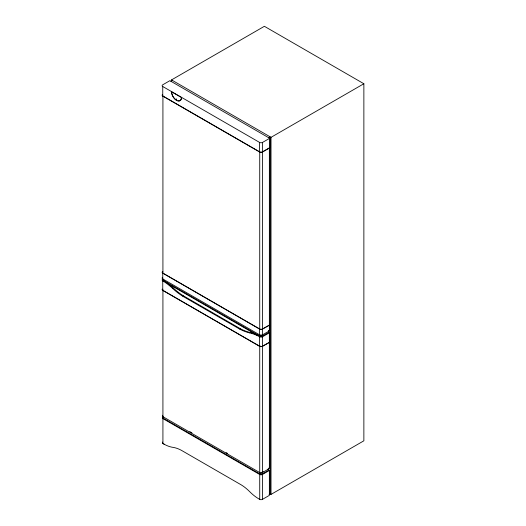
<?xml version="1.0" encoding="UTF-8"?>
<svg xmlns="http://www.w3.org/2000/svg" width="526" height="526" viewBox="0 0 526 526"><rect width="100%" height="100%" fill="white"/><g stroke="black" fill="none" stroke-linecap="round" stroke-linejoin="round"><path stroke-width="0.79" d="M162.758 279.115A2.13 1.23 0 0 0 162.758 280.845A55.289 31.922 60 0 1 172.778 288.55A55.289 31.922 60 0 0 182.805 296.256L239.514 328.993A55.289 31.922 60 0 0 249.534 332.866A55.289 31.922 60 0 1 259.561 336.739L260.206 336.344L260.206 335.069M171.529 81.55L171.529 79.906L264.381 26.3L363.867 83.739L363.867 440.801L271.015 494.407L270.186 493.934L269.082 494.572M170.871 81.247L172.357 80.386M177.893 100.808A7.035 4.063 60 0 0 181.582 97.389L181.417 97.488A7.035 4.063 60 0 1 176.44 100.354A7.035 4.063 60 0 1 171.469 91.741L171.634 91.642M268.694 137.727L270.186 136.865L270.186 493.934M171.529 79.906L271.015 137.345L363.867 83.739M269.687 138.299L169.872 80.675L162.751 84.785A2.13 1.23 0 0 0 162.758 86.52L259.561 142.408A2.13 1.23 0 0 0 262.566 142.408L269.687 138.299L269.687 147.872L262.566 151.981A2.13 1.23 0 0 1 259.568 151.981L162.751 96.094A2.13 1.23 0 0 1 162.297 94.752M162.297 277.596A2.13 1.23 0 0 0 162.758 278.931L259.561 334.825A2.13 1.23 0 0 0 262.566 334.825L269.522 330.808L269.522 325.068L262.408 328.98A1.9 1.098 0 0 1 259.726 328.98L162.922 273.099L162.922 96.002L259.726 151.882A1.9 1.098 0 0 0 262.408 151.882L269.358 147.872L269.358 330.716M163.422 290.043L162.751 290.418L162.751 280.845L163.422 280.47L260.337 336.41A1.197 0.69 0 0 0 261.79 336.41L268.858 332.34L269.522 332.728L269.522 342.301L262.566 346.312A2.13 1.23 0 0 1 259.568 346.312L162.751 290.418A2.13 1.23 0 0 1 162.297 289.083M172.778 288.55L173.442 288.169A55.289 31.922 60 0 0 183.469 295.868L240.172 328.612A55.289 31.922 60 0 0 250.198 332.485A55.289 31.922 60 0 1 259.377 335.91L260.206 336.344M182.805 296.256L183.469 295.868M239.514 328.993L240.172 328.612M249.534 332.866L250.198 332.485M162.758 271.455A2.13 1.23 0 0 0 162.758 273.191L259.561 329.079A2.13 1.23 0 0 0 262.566 329.079L269.522 325.068M260.219 345.924L259.561 346.312L259.561 336.739L260.219 336.351M259.568 336.739A2.13 1.23 0 0 0 262.566 336.739L269.522 332.728M262.224 346.305A1.9 1.098 0 0 0 262.408 346.213L269.522 342.301M261.928 472.276L263.217 471.533M162.764 415.244A1.9 1.098 0 0 0 162.922 416.691L259.726 472.578A1.9 1.098 0 0 0 262.408 472.578L269.358 468.561L269.358 332.629M163.323 417.407A1.197 0.69 0 0 0 163.323 418.249L260.337 474.261A1.197 0.69 0 0 0 261.79 474.261L268.359 470.481L268.359 469.199M162.922 417.052A1.9 1.098 0 0 0 162.922 418.604L259.726 474.491A1.9 1.098 0 0 0 262.408 474.491L269.358 470.481L269.358 495.367L262.408 499.378A1.9 1.098 0 0 1 259.726 499.378A37.03 21.382 60 0 1 249.699 491.678A37.03 21.382 60 0 0 239.678 483.979L182.969 451.236A37.03 21.382 60 0 0 172.949 447.363A37.03 21.382 60 0 1 164.631 444.477L162.922 443.49A1.9 1.098 0 0 1 162.764 442.05M162.751 280.845L163.441 280.476L164.263 280.996A55.289 31.922 60 0 1 173.442 288.169M171.469 91.741L181.417 97.488M269.522 330.808L268.858 330.427L268.858 332.34M171.213 285.539L257.339 335.266M162.37 289.55A1.9 1.098 0 0 0 162.922 290.326L259.726 346.213L259.726 472.578M269.358 470.481L268.53 470.001L268.53 468.087M268.359 470.481L268.03 469.008M189.768 431.609L191.898 432.845M226.055 452.557L227.475 453.379M164.631 444.477L162.922 443.49L162.922 418.604M163.422 280.47L163.323 280.397A1.197 0.69 0 0 1 163.323 279.562M271.015 137.345L271.015 494.407M268.53 330.874L268.53 332.149M262.566 142.408L262.566 151.981M262.566 329.079L262.566 334.825M262.566 336.739L262.566 346.312M262.408 151.882L262.408 328.98M262.408 346.213L262.408 472.578M262.408 474.491L262.408 499.378M261.928 335.069L261.928 336.344M261.928 472.913L261.928 474.196M260.206 472.913L260.206 474.196M259.726 151.882L259.726 328.98M259.726 474.491L259.726 499.378M259.561 142.408L259.561 151.981M259.561 329.079L259.561 334.825M163.441 279.201L163.441 280.476M163.441 417.052L163.441 418.328M162.922 290.326L162.922 416.691M162.751 86.52L162.751 96.094M162.751 273.191L162.751 278.931M162.922 273.099A1.9 1.098 0 0 1 162.764 271.653M176.611 100.262A7.035 4.063 60 0 1 171.805 93.227M162.764 95.89A1.9 1.098 0 0 1 162.435 95.508M262.014 346.391A1.9 1.098 0 0 1 259.732 346.22M176.125 99.118C176.381 100.749 177.255 98.756 176.125 99.118"/></g></svg>
